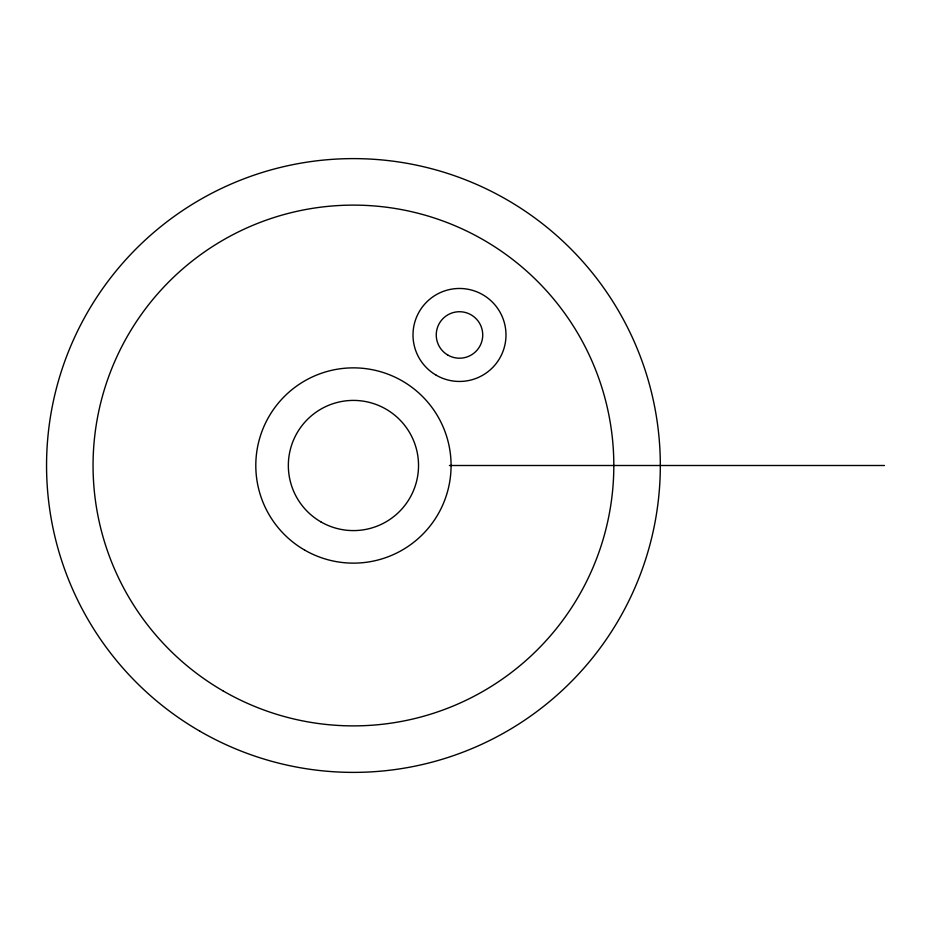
<?xml version="1.0" encoding="UTF-8"?>
<svg xmlns="http://www.w3.org/2000/svg" width="931" height="931" viewBox="0 0 931 931"><rect width="100%" height="100%" fill="white"/><g stroke="black" fill="none" stroke-linecap="round" stroke-linejoin="round"><path stroke-width="1.4" d="M449.44 465.5L884.45 465.5M304.612 550.058A97.65 97.65 0 0 0 451.081 465.5A97.65 97.65 0 0 0 304.612 380.942A97.65 97.65 0 0 0 304.612 550.058M320.881 521.872A65.1 65.1 0 0 0 418.531 465.5A65.1 65.1 0 0 0 320.881 409.128A65.1 65.1 0 0 0 320.881 521.872M436.243 375.228A46.503 46.503 0 0 0 505.987 334.962A46.503 46.503 0 0 0 436.243 294.696A46.503 46.503 0 0 0 436.243 375.228M447.869 355.095A23.252 23.252 0 0 0 482.735 334.962A23.252 23.252 0 0 0 447.869 314.829A23.252 23.252 0 0 0 447.869 355.095M223.242 691A260.389 260.389 0 0 0 613.82 465.5A260.389 260.389 0 0 0 223.242 240A260.389 260.389 0 0 0 223.242 691M199.99 731.266A306.881 306.881 0 0 0 660.323 465.5A306.881 306.881 0 0 0 199.99 199.734A306.881 306.881 0 0 0 199.99 731.266"/></g></svg>
